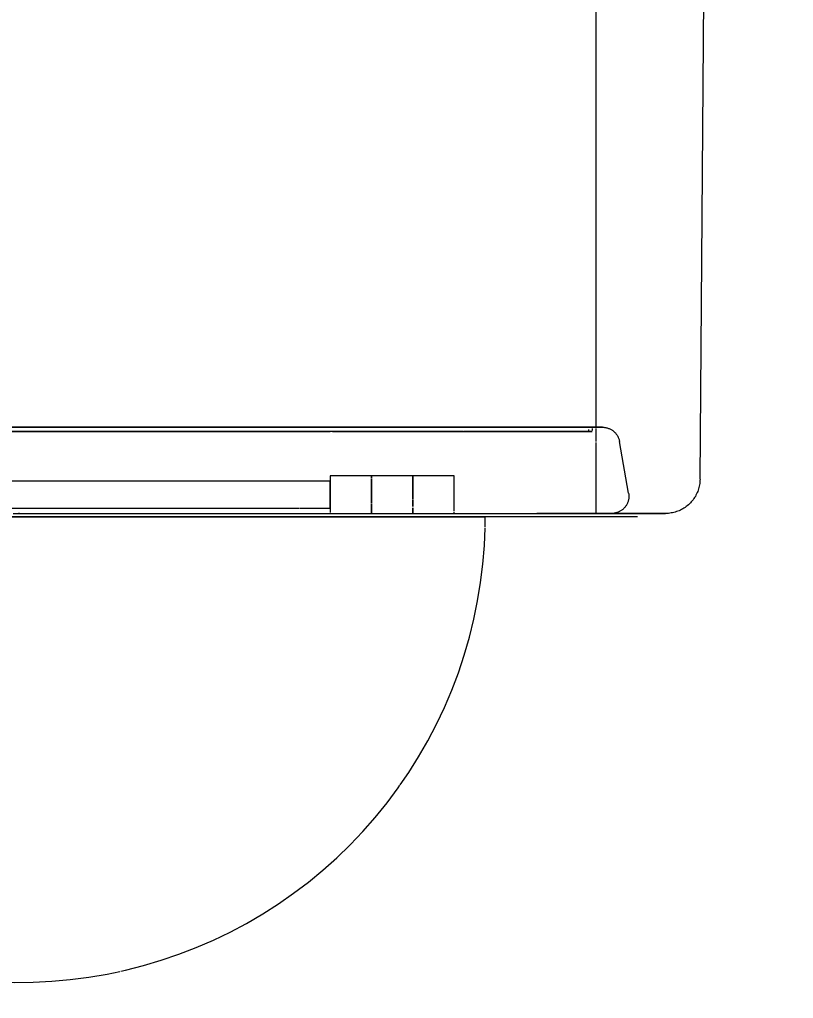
# Model space of a CAD drawing. Header units: metres. Extents: x 15 to 69.3, y -12.4 to 16.4.
# Drawn here: x 27.9725 to 28.1968, y 0.2653 to 0.5492 of the extents above; entities that cross this region are included whole.
import ezdxf

# ---------------------------------------------------------------- set-up
doc = ezdxf.new("R2010")
doc.units = ezdxf.units.M
for name, color, linetype, lineweight in [('A-ANNO-DIMS', 7, 'Continuous', 5), ('A-ANNO-DIMS-25', 7, 'Continuous', 5), ('P-SANR-FIXT', 7, 'Continuous', 5)]:
    doc.layers.add(name, color=color, linetype=linetype, lineweight=lineweight)
doc.styles.add('Century Gothic_4', font='GOTHIC.TTF', dxfattribs={"height": 0.0375})
doc.dimstyles.new('Setores_1_5_1', dxfattribs={"dimscale": 0.3048, "dimtxt": 0.039156, "dimasz": 0.260417, "dimexe": 0.19685, "dimexo": 0.123031, "dimgap": 0.143537, "dimtad": 1, "dimrnd": 0.01, "dimzin": 0, "dimdsep": 46, "dimtxsty": 'Century Gothic_4', "dimblk1": 'OBLIQUE', "dimblk2": 'OBLIQUE', "dimsah": 1, "dimcen": 0.09, "dimazin": 0, "dimtfac": 1, "dimtdec": 4, "dimtix": 1, "dimtmove": 0, "dimatfit": 3, "dimfxl": 1, "dimtvp": 1, "dimtolj": 1, "dimtzin": 0, "dimarcsym": 2})

# ---------------------------------------------------------------- blocks, each defined once
blk = doc.blocks.new('UT_Bacia com caixa acoplada - UT_Bacia com caixa acoplada-3248018-AA')
at = {"layer": 'P-SANR-FIXT', "color": 253, "true_color": 0xa6a6a6}
for p, q in [((-12.51347, 0.431), (-12.51347, 0.731)), ((-12.77141, 0.431), (-12.58994, 0.431)), ((-12.58994, 0.42977), (-12.77141, 0.42977)), ((-12.61247, 0.431), (-12.77067, 0.431)), ((-12.77067, 0.42977), (-12.59067, 0.42977)), ((-12.59067, 0.431), (-12.61247, 0.431)), ((-12.59067, 0.431), (-12.55174, 0.431)), ((-12.55198, 0.42977), (-12.59067, 0.42977)), ((-12.53435, 0.431), (-12.58994, 0.431)), ((-12.58994, 0.42977), (-12.55198, 0.42977)), ((-12.55193, 0.42977), (-12.51574, 0.42977)), ((-12.55174, 0.431), (-12.53434, 0.431)), ((-12.51463, 0.42977), (-12.55174, 0.42977)), ((-12.51572, 0.431), (-12.53427, 0.431)), ((-12.53425, 0.431), (-12.53241, 0.431)), ((-12.53241, 0.431), (-12.51463, 0.431)), ((-12.51463, 0.431), (-12.51572, 0.431)), ((-12.51572, 0.43038), (-12.51572, 0.42977)), ((-12.51572, 0.42977), (-12.51463, 0.42977)), ((-12.51463, 0.43064), (-12.51463, 0.43002)), ((-12.50971, 0.43061), (-12.50953, 0.43052)), ((-12.50836, 0.42976), (-12.50822, 0.42962)), ((-12.59067, 0.41535), (-12.77067, 0.41535)), ((-12.57867, 0.41688), (-12.59067, 0.41688)), ((-12.59067, 0.41688), (-12.59067, 0.41144)), ((-12.57867, 0.41615), (-12.57867, 0.41688)), ((-12.56667, 0.41688), (-12.57867, 0.41688)), ((-12.57867, 0.41688), (-12.57867, 0.41615)), ((-12.57867, 0.41144), (-12.57867, 0.41592)), ((-12.57867, 0.41592), (-12.57867, 0.41529)), ((-12.57867, 0.41529), (-12.57867, 0.41144)), ((-12.55467, 0.41688), (-12.56667, 0.41688)), ((-12.56667, 0.41688), (-12.56667, 0.41144)), ((-12.56667, 0.41669), (-12.56667, 0.41688)), ((-12.56667, 0.41144), (-12.56667, 0.41669)), ((-12.55467, 0.41149), (-12.55467, 0.41688)), ((-12.59067, 0.41142), (-12.59067, 0.40872)), ((-12.57867, 0.41003), (-12.57867, 0.41144)), ((-12.57867, 0.41144), (-12.57867, 0.40888)), ((-12.57867, 0.40888), (-12.57867, 0.41003)), ((-12.56667, 0.41144), (-12.56667, 0.41003)), ((-12.56667, 0.41002), (-12.56667, 0.41144)), ((-12.56667, 0.41002), (-12.56667, 0.41003)), ((-12.56667, 0.40984), (-12.56667, 0.408)), ((-12.56667, 0.408), (-12.56667, 0.40984)), ((-12.55467, 0.40872), (-12.55467, 0.41144)), ((-12.77067, 0.40753), (-12.59967, 0.40753)), ((-12.59952, 0.40753), (-12.59067, 0.40753)), ((-12.59067, 0.40871), (-12.59067, 0.40634)), ((-12.59067, 0.40619), (-12.59067, 0.406)), ((-12.59067, 0.406), (-12.57867, 0.406)), ((-12.57867, 0.40623), (-12.57867, 0.40872)), ((-12.57867, 0.40872), (-12.57867, 0.40623)), ((-12.57867, 0.406), (-12.57867, 0.40619)), ((-12.57867, 0.40619), (-12.57867, 0.406)), ((-12.57867, 0.406), (-12.56667, 0.406)), ((-12.56667, 0.40759), (-12.56667, 0.406)), ((-12.56667, 0.406), (-12.56667, 0.40759)), ((-12.56667, 0.406), (-12.55467, 0.406)), ((-12.55467, 0.40673), (-12.55467, 0.40872)), ((-12.55467, 0.406), (-12.55467, 0.40646)), ((-12.55461, 0.406), (-12.53209, 0.406)), ((-12.51108, 0.406), (-12.51146, 0.406)), ((-12.51073, 0.406), (-12.51108, 0.406)), ((-12.78069, 0.405), (-12.68067, 0.405)), ((-12.68067, 0.405), (-12.58066, 0.405)), ((-12.68067, 0.405), (-12.65728, 0.405)), ((-12.65723, 0.405), (-12.6345, 0.405)), ((-12.63428, 0.405), (-12.55393, 0.405)), ((-12.58066, 0.405), (-12.56547, 0.405)), ((-12.56547, 0.405), (-12.54566, 0.405)), ((-12.5538, 0.405), (-12.54566, 0.405)), ((-12.54569, 0.40208), (-12.54566, 0.40435)), ((-12.54566, 0.40439), (-12.54566, 0.405))]:
    blk.add_line(p, q, dxfattribs=at)
at = {"layer": 'P-SANR-FIXT'}
for p, q in [((-12.48339, 0.41592), (-12.48083, 0.731)), ((-12.50409, 0.41187), (-12.50674, 0.42687))]:
    blk.add_line(p, q, dxfattribs=at)
at = {"layer": 'P-SANR-FIXT', "color": 254, "true_color": 0xdfdfdf}
for p, q in [((-12.51347, 0.42978), (-12.51347, 0.43066)), ((-12.51347, 0.42687), (-12.51347, 0.42968)), ((-12.51295, 0.431), (-12.51269, 0.431)), ((-12.50953, 0.43052), (-12.50935, 0.43043)), ((-12.50852, 0.42989), (-12.50836, 0.42976)), ((-12.51347, 0.41002), (-12.51347, 0.4266)), ((-12.50716, 0.42818), (-12.50708, 0.428)), ((-12.59067, 0.41688), (-12.59067, 0.41536)), ((-12.59067, 0.4142), (-12.59067, 0.41522)), ((-12.55467, 0.41149), (-12.55467, 0.41688)), ((-12.59067, 0.41144), (-12.59067, 0.41416)), ((-12.59067, 0.41002), (-12.59067, 0.41142)), ((-12.59067, 0.40955), (-12.59067, 0.41001)), ((-12.59067, 0.40872), (-12.59067, 0.40948)), ((-12.55467, 0.41003), (-12.55467, 0.41144)), ((-12.55467, 0.40872), (-12.55467, 0.41002)), ((-12.51347, 0.40716), (-12.51347, 0.41001)), ((-12.4862, 0.40905), (-12.48648, 0.40877)), ((-12.68067, 0.406), (-12.63867, 0.406)), ((-12.68067, 0.406), (-12.63867, 0.406)), ((-12.63867, 0.406), (-12.59064, 0.406)), ((-12.63867, 0.406), (-12.59064, 0.406)), ((-12.59067, 0.40766), (-12.59067, 0.40868)), ((-12.59067, 0.40752), (-12.59067, 0.40634)), ((-12.59067, 0.40619), (-12.59067, 0.406)), ((-12.56667, 0.406), (-12.55467, 0.406)), ((-12.55467, 0.40673), (-12.55467, 0.40872)), ((-12.55467, 0.406), (-12.55467, 0.40646)), ((-12.55466, 0.406), (-12.51502, 0.406)), ((-12.55466, 0.406), (-12.51502, 0.406)), ((-12.51486, 0.406), (-12.51347, 0.406)), ((-12.51347, 0.40629), (-12.51347, 0.4071)), ((-12.51014, 0.406), (-12.51101, 0.406)), ((-12.50928, 0.406), (-12.51014, 0.406)), ((-12.50889, 0.406), (-12.50902, 0.406)), ((-12.5077, 0.40617), (-12.5079, 0.40613)), ((-12.5066, 0.40662), (-12.50677, 0.40653)), ((-12.50474, 0.40841), (-12.50485, 0.40824)), ((-12.49341, 0.406), (-12.49346, 0.406)), ((-12.49339, 0.406), (-12.49341, 0.406)), ((-12.49336, 0.406), (-12.49339, 0.406))]:
    blk.add_line(p, q, dxfattribs=at)
at = {"layer": 'P-SANR-FIXT', "color": 7, "true_color": 0xf3f3f3}
for p, q in [((-12.51324, 0.431), (-12.51295, 0.431)), ((-12.59067, 0.41522), (-12.59067, 0.41421)), ((-12.59067, 0.41483), (-12.59067, 0.41522)), ((-12.59067, 0.4142), (-12.59067, 0.41483)), ((-12.57867, 0.41669), (-12.57867, 0.41688)), ((-12.57867, 0.41688), (-12.57867, 0.41615)), ((-12.57867, 0.41615), (-12.57867, 0.41669)), ((-12.57867, 0.41416), (-12.57867, 0.41592)), ((-12.57867, 0.41592), (-12.57867, 0.41144)), ((-12.56667, 0.41688), (-12.56667, 0.41285)), ((-12.56667, 0.41529), (-12.56667, 0.41688)), ((-12.56667, 0.41285), (-12.56667, 0.41529)), ((-12.59067, 0.41416), (-12.59067, 0.41144)), ((-12.59067, 0.41144), (-12.59067, 0.41416)), ((-12.57867, 0.41144), (-12.57867, 0.41416)), ((-12.56667, 0.41285), (-12.56667, 0.41144)), ((-12.56667, 0.41144), (-12.56667, 0.41285)), ((-12.59067, 0.41142), (-12.59067, 0.41003)), ((-12.59067, 0.41043), (-12.59067, 0.41142)), ((-12.59067, 0.41002), (-12.59067, 0.41043)), ((-12.59067, 0.41002), (-12.59067, 0.40954)), ((-12.59067, 0.40955), (-12.59067, 0.41001)), ((-12.59067, 0.40872), (-12.59067, 0.40948)), ((-12.59067, 0.40947), (-12.59067, 0.40872)), ((-12.57867, 0.41003), (-12.57867, 0.41144)), ((-12.57867, 0.41144), (-12.57867, 0.41003)), ((-12.57867, 0.40888), (-12.57867, 0.41002)), ((-12.57867, 0.41002), (-12.57867, 0.40888)), ((-12.56667, 0.41144), (-12.56667, 0.41003)), ((-12.56667, 0.41003), (-12.56667, 0.41144)), ((-12.56667, 0.40984), (-12.56667, 0.408)), ((-12.56667, 0.408), (-12.56667, 0.40984)), ((-12.50425, 0.4095), (-12.50431, 0.40931)), ((-12.68067, 0.406), (-12.68094, 0.406)), ((-12.68067, 0.406), (-12.68094, 0.406)), ((-12.68067, 0.406), (-12.59067, 0.406)), ((-12.68067, 0.406), (-12.59067, 0.406)), ((-12.59067, 0.40805), (-12.59067, 0.40868)), ((-12.59067, 0.40867), (-12.59067, 0.40766)), ((-12.59067, 0.40766), (-12.59067, 0.40805)), ((-12.59064, 0.406), (-12.5669, 0.406)), ((-12.59064, 0.406), (-12.5669, 0.406)), ((-12.57867, 0.40759), (-12.57867, 0.40872)), ((-12.57867, 0.40872), (-12.57867, 0.40623)), ((-12.57867, 0.40673), (-12.57867, 0.40759)), ((-12.57867, 0.40623), (-12.57867, 0.40673)), ((-12.57867, 0.406), (-12.57867, 0.40619)), ((-12.57867, 0.40619), (-12.57867, 0.406)), ((-12.56667, 0.40759), (-12.56667, 0.40619)), ((-12.56667, 0.406), (-12.56667, 0.40759)), ((-12.56667, 0.40619), (-12.56667, 0.406)), ((-12.56661, 0.406), (-12.55466, 0.406)), ((-12.56661, 0.406), (-12.55466, 0.406)), ((-12.55467, 0.406), (-12.51567, 0.406)), ((-12.55467, 0.406), (-12.51567, 0.406)), ((-12.51567, 0.406), (-12.51496, 0.406)), ((-12.51404, 0.406), (-12.51484, 0.406)), ((-12.5148, 0.406), (-12.51411, 0.406)), ((-12.51405, 0.406), (-12.51359, 0.406))]:
    blk.add_line(p, q, dxfattribs=at)
at = {"layer": 'P-SANR-FIXT', "color": 7, "true_color": 0xfdfdfd}
for p, q in [((-12.59067, 0.41522), (-12.59067, 0.41535)), ((-12.59067, 0.41003), (-12.59067, 0.41002)), ((-12.59067, 0.40753), (-12.59067, 0.40766))]:
    blk.add_line(p, q, dxfattribs=at)
at = {"layer": 'P-SANR-FIXT', "color": 7, "true_color": 0xfafafa}
for p, q in [((-12.59067, 0.41522), (-12.59067, 0.41535)), ((-12.55467, 0.41002), (-12.55467, 0.41003)), ((-12.59067, 0.40753), (-12.59067, 0.40766)), ((-12.59067, 0.406), (-12.56696, 0.406)), ((-12.59067, 0.406), (-12.56696, 0.406)), ((-12.56667, 0.406), (-12.55467, 0.406)), ((-12.56667, 0.406), (-12.55467, 0.406)), ((-12.51567, 0.406), (-12.5151, 0.406)), ((-12.51486, 0.406), (-12.51457, 0.406)), ((-12.51454, 0.406), (-12.51486, 0.406)), ((-12.51451, 0.406), (-12.51411, 0.406)), ((-12.51411, 0.406), (-12.51451, 0.406)), ((-12.51375, 0.406), (-12.51408, 0.406)), ((-12.51407, 0.406), (-12.51347, 0.406))]:
    blk.add_line(p, q, dxfattribs=at)
at = {"layer": 'P-SANR-FIXT', "color": 7, "true_color": 0xfefefe}
for p, q in [((-12.57867, 0.41002), (-12.57867, 0.41003)), ((-12.57867, 0.41003), (-12.57867, 0.41002)), ((-12.56667, 0.41003), (-12.56667, 0.41002)), ((-12.56667, 0.41002), (-12.56667, 0.41003))]:
    blk.add_line(p, q, dxfattribs=at)
at = {"layer": 'P-SANR-FIXT', "flags": 128}
for points in [[(-12.51166, 0.431), (-12.5118, 0.431), (-12.5122, 0.431), (-12.51288, 0.431), (-12.51382, 0.431), (-12.51503, 0.431), (-12.5165, 0.431), (-12.51824, 0.431), (-12.52024, 0.431), (-12.52249, 0.431), (-12.525, 0.431), (-12.52776, 0.431), (-12.53076, 0.431), (-12.534, 0.431), (-12.53748, 0.431), (-12.54118, 0.431), (-12.54511, 0.431), (-12.54925, 0.431), (-12.55361, 0.431), (-12.55817, 0.431), (-12.56292, 0.431), (-12.56786, 0.431), (-12.57299, 0.431), (-12.57828, 0.431), (-12.58374, 0.431), (-12.58936, 0.431), (-12.59512, 0.431), (-12.60101, 0.431), (-12.60704, 0.431), (-12.61318, 0.431), (-12.61943, 0.431), (-12.62578, 0.431), (-12.63221, 0.431), (-12.63873, 0.431), (-12.64531, 0.431), (-12.65195, 0.431), (-12.65863, 0.431), (-12.66535, 0.431), (-12.67209, 0.431), (-12.67885, 0.431), (-12.68561, 0.431)], [(-12.51126, 0.43098), (-12.51106, 0.43096), (-12.51086, 0.43094), (-12.51067, 0.4309), (-12.51047, 0.43086), (-12.51028, 0.43081), (-12.51009, 0.43075), (-12.5099, 0.43068), (-12.50971, 0.43061)], [(-12.48339, 0.41592), (-12.4834, 0.41552), (-12.48343, 0.41512), (-12.48347, 0.41472), (-12.48353, 0.41433), (-12.4836, 0.41393), (-12.48369, 0.41354), (-12.4838, 0.41316), (-12.48392, 0.41278), (-12.48406, 0.4124), (-12.48421, 0.41203), (-12.48438, 0.41167), (-12.48456, 0.41131), (-12.48475, 0.41096), (-12.48496, 0.41062), (-12.48518, 0.41029), (-12.48542, 0.40996), (-12.48566, 0.40965), (-12.48592, 0.40935), (-12.4862, 0.40905)], [(-12.68253, 0.406), (-12.67566, 0.406), (-12.6688, 0.406), (-12.66197, 0.406), (-12.65516, 0.406), (-12.64839, 0.406), (-12.64167, 0.406), (-12.63502, 0.406), (-12.62844, 0.406), (-12.62194, 0.406), (-12.61554, 0.406), (-12.60924, 0.406), (-12.60305, 0.406), (-12.59699, 0.406), (-12.59107, 0.406), (-12.58528, 0.406), (-12.57965, 0.406), (-12.57418, 0.406), (-12.56888, 0.406), (-12.56376, 0.406), (-12.55883, 0.406), (-12.55409, 0.406), (-12.54956, 0.406), (-12.54523, 0.406), (-12.54112, 0.406), (-12.53724, 0.406), (-12.53358, 0.406), (-12.53016, 0.406), (-12.52698, 0.406), (-12.52405, 0.406), (-12.52136, 0.406), (-12.51893, 0.406), (-12.51676, 0.406), (-12.51486, 0.406), (-12.51321, 0.406), (-12.51184, 0.406), (-12.51073, 0.406), (-12.5099, 0.406), (-12.50934, 0.406), (-12.50906, 0.406), (-12.50902, 0.406)], [(-12.50902, 0.406), (-12.50823, 0.406), (-12.50739, 0.406), (-12.50657, 0.406), (-12.50577, 0.406), (-12.50498, 0.406), (-12.5042, 0.406), (-12.50345, 0.406), (-12.50271, 0.406), (-12.502, 0.406), (-12.50131, 0.406), (-12.50064, 0.406), (-12.49999, 0.406), (-12.49937, 0.406), (-12.49878, 0.406), (-12.49821, 0.406), (-12.49767, 0.406), (-12.49716, 0.406), (-12.49668, 0.406), (-12.49623, 0.406), (-12.49581, 0.406), (-12.49542, 0.406), (-12.49506, 0.406), (-12.49474, 0.406), (-12.49445, 0.406), (-12.4942, 0.406), (-12.49398, 0.406), (-12.49379, 0.406), (-12.49364, 0.406), (-12.49352, 0.406), (-12.49344, 0.406), (-12.4934, 0.406), (-12.49339, 0.406)], [(-12.48648, 0.40877), (-12.48677, 0.4085), (-12.48708, 0.40824), (-12.48739, 0.408), (-12.48772, 0.40776), (-12.48805, 0.40754), (-12.4884, 0.40734), (-12.48875, 0.40714), (-12.4891, 0.40696), (-12.48947, 0.4068), (-12.48984, 0.40665), (-12.49022, 0.40652), (-12.4906, 0.4064), (-12.49099, 0.40629), (-12.49138, 0.4062), (-12.49177, 0.40613), (-12.49216, 0.40608), (-12.49256, 0.40603), (-12.49296, 0.40601), (-12.49336, 0.406)], [(-12.50148, 0.405), (-12.50162, 0.405), (-12.50205, 0.405), (-12.50277, 0.405), (-12.50377, 0.405), (-12.50505, 0.405), (-12.50662, 0.405), (-12.50846, 0.405), (-12.51058, 0.405), (-12.51297, 0.405), (-12.51562, 0.405), (-12.51855, 0.405), (-12.52173, 0.405), (-12.52517, 0.405), (-12.52885, 0.405), (-12.53278, 0.405), (-12.53694, 0.405), (-12.54134, 0.405), (-12.54595, 0.405), (-12.55079, 0.405), (-12.55583, 0.405), (-12.56107, 0.405), (-12.5665, 0.405), (-12.57211, 0.405), (-12.5779, 0.405), (-12.58385, 0.405), (-12.58996, 0.405), (-12.59621, 0.405), (-12.6026, 0.405), (-12.60911, 0.405), (-12.61574, 0.405), (-12.62247, 0.405), (-12.6293, 0.405), (-12.6362, 0.405), (-12.64318, 0.405), (-12.65022, 0.405), (-12.6573, 0.405), (-12.66443, 0.405), (-12.67157, 0.405), (-12.67874, 0.405), (-12.68591, 0.405)]]:
    blk.add_lwpolyline(points, dxfattribs=at)
at = {"layer": 'P-SANR-FIXT', "color": 254, "true_color": 0xdfdfdf, "flags": 128}
for points in [[(-12.53067, 0.431), (-12.52991, 0.431), (-12.52915, 0.431), (-12.5284, 0.431), (-12.52764, 0.431), (-12.5269, 0.431)], [(-12.5269, 0.431), (-12.52615, 0.431), (-12.52542, 0.431), (-12.52469, 0.431)], [(-12.52453, 0.431), (-12.52398, 0.431), (-12.52327, 0.431), (-12.52258, 0.431), (-12.52189, 0.431), (-12.52123, 0.431), (-12.52057, 0.431), (-12.51994, 0.431), (-12.51932, 0.431), (-12.51872, 0.431), (-12.51814, 0.431), (-12.51758, 0.431)], [(-12.51742, 0.431), (-12.51703, 0.431), (-12.51652, 0.431), (-12.51602, 0.431), (-12.51555, 0.431), (-12.5151, 0.431), (-12.51467, 0.431)], [(-12.50781, 0.42919), (-12.50768, 0.42903), (-12.50756, 0.42887)], [(-12.59067, 0.406), (-12.57732, 0.406), (-12.56696, 0.406)], [(-12.51101, 0.406), (-12.51189, 0.406), (-12.51277, 0.406), (-12.51347, 0.406)], [(-12.50902, 0.406), (-12.50903, 0.406), (-12.50908, 0.406)]]:
    blk.add_lwpolyline(points, dxfattribs=at)
at = {"layer": 'P-SANR-FIXT', "color": 253, "true_color": 0xa6a6a6, "flags": 128}
for points in [[(-12.51463, 0.431), (-12.51428, 0.431), (-12.5139, 0.431), (-12.51356, 0.431), (-12.51324, 0.431)], [(-12.51269, 0.431), (-12.51246, 0.431), (-12.51226, 0.431), (-12.51208, 0.431), (-12.51194, 0.431), (-12.51182, 0.431), (-12.51174, 0.431), (-12.51169, 0.431), (-12.51166, 0.431), (-12.51166, 0.431)], [(-12.51166, 0.431), (-12.51146, 0.431), (-12.51126, 0.43098)], [(-12.50935, 0.43043), (-12.50918, 0.43034), (-12.509, 0.43024), (-12.50884, 0.43013), (-12.50867, 0.43001), (-12.50852, 0.42989)], [(-12.50822, 0.42962), (-12.50807, 0.42948), (-12.50794, 0.42934), (-12.50781, 0.42919)], [(-12.50756, 0.42887), (-12.50745, 0.4287), (-12.50735, 0.42853), (-12.50725, 0.42836), (-12.50716, 0.42818)], [(-12.50708, 0.428), (-12.507, 0.42781), (-12.50693, 0.42762), (-12.50687, 0.42743), (-12.50682, 0.42724), (-12.50677, 0.42705), (-12.50674, 0.42687)], [(-12.50409, 0.41187), (-12.50406, 0.41167), (-12.50404, 0.41147), (-12.50402, 0.41127), (-12.50402, 0.41107), (-12.50402, 0.41087), (-12.50403, 0.41067), (-12.50404, 0.41047), (-12.50407, 0.41028), (-12.5041, 0.41008), (-12.50414, 0.40988), (-12.50419, 0.40969), (-12.50425, 0.4095)], [(-12.50431, 0.40931), (-12.50438, 0.40912), (-12.50446, 0.40894), (-12.50455, 0.40876), (-12.50464, 0.40858), (-12.50474, 0.40841)], [(-12.68067, 0.406), (-12.66947, 0.406), (-12.64632, 0.406), (-12.62322, 0.406), (-12.6002, 0.406), (-12.59067, 0.406)], [(-12.53201, 0.406), (-12.50982, 0.406), (-12.50907, 0.406)], [(-12.52208, 0.406), (-12.52283, 0.406), (-12.52364, 0.406), (-12.52446, 0.406), (-12.5253, 0.406), (-12.52614, 0.406), (-12.52699, 0.406), (-12.52785, 0.406), (-12.52871, 0.406), (-12.52957, 0.406), (-12.53044, 0.406), (-12.53067, 0.406)], [(-12.51498, 0.406), (-12.51558, 0.406), (-12.51622, 0.406), (-12.51687, 0.406), (-12.51755, 0.406), (-12.51825, 0.406), (-12.51897, 0.406), (-12.51971, 0.406), (-12.52047, 0.406), (-12.52124, 0.406), (-12.52202, 0.406)], [(-12.51146, 0.406), (-12.51188, 0.406), (-12.51232, 0.406), (-12.5128, 0.406), (-12.5133, 0.406), (-12.51383, 0.406), (-12.51439, 0.406), (-12.51486, 0.406)], [(-12.50908, 0.406), (-12.50917, 0.406), (-12.50929, 0.406), (-12.50945, 0.406), (-12.50964, 0.406), (-12.50986, 0.406), (-12.51012, 0.406), (-12.5104, 0.406)], [(-12.50289, 0.406), (-12.50363, 0.406), (-12.50439, 0.406), (-12.50517, 0.406), (-12.50596, 0.406), (-12.50677, 0.406), (-12.5076, 0.406), (-12.50844, 0.406), (-12.50902, 0.406)], [(-12.5079, 0.40613), (-12.50809, 0.40609), (-12.50829, 0.40605), (-12.50849, 0.40603), (-12.50869, 0.40601), (-12.50889, 0.406)], [(-12.50732, 0.4063), (-12.50751, 0.40623), (-12.5077, 0.40617)], [(-12.50677, 0.40653), (-12.50695, 0.40645), (-12.50714, 0.40637), (-12.50732, 0.4063)], [(-12.50485, 0.40824), (-12.50496, 0.40807), (-12.50508, 0.40791), (-12.50521, 0.40776), (-12.50534, 0.40761), (-12.50548, 0.40746), (-12.50562, 0.40733), (-12.50577, 0.40719), (-12.50593, 0.40707), (-12.50609, 0.40695), (-12.50625, 0.40683), (-12.50642, 0.40673), (-12.5066, 0.40662)], [(-12.4978, 0.406), (-12.49835, 0.406), (-12.49892, 0.406), (-12.49952, 0.406), (-12.50015, 0.406), (-12.5008, 0.406), (-12.50147, 0.406), (-12.50217, 0.406), (-12.50276, 0.406)], [(-12.49346, 0.406), (-12.49355, 0.406), (-12.49367, 0.406), (-12.49383, 0.406), (-12.49403, 0.406), (-12.49426, 0.406), (-12.49452, 0.406), (-12.49482, 0.406), (-12.49515, 0.406), (-12.49551, 0.406), (-12.49591, 0.406), (-12.49633, 0.406), (-12.49679, 0.406), (-12.49728, 0.406), (-12.49773, 0.406)], [(-12.55175, 0.36489), (-12.55025, 0.37008), (-12.54896, 0.37533), (-12.54788, 0.38062), (-12.54701, 0.38595), (-12.54635, 0.39131), (-12.54591, 0.39669), (-12.5457, 0.40182)], [(-12.56498, 0.3354), (-12.56229, 0.34008), (-12.55979, 0.34487), (-12.55748, 0.34975), (-12.55537, 0.35472), (-12.55346, 0.35977), (-12.55175, 0.36489)], [(-12.57031, 0.32726), (-12.56786, 0.33083), (-12.56498, 0.3354)], [(-12.60564, 0.29275), (-12.60122, 0.29584), (-12.59691, 0.2991), (-12.59275, 0.30254), (-12.58872, 0.30614), (-12.58484, 0.30989), (-12.58111, 0.3138), (-12.57755, 0.31786), (-12.57414, 0.32205), (-12.57091, 0.32638), (-12.57038, 0.32716)], [(-12.65136, 0.27323), (-12.65, 0.27351), (-12.64476, 0.27485), (-12.63959, 0.27639), (-12.63448, 0.27813), (-12.62944, 0.28008), (-12.62449, 0.28223), (-12.61962, 0.28458), (-12.61486, 0.28711), (-12.61019, 0.28984), (-12.60564, 0.29275)], [(-12.70892, 0.27297), (-12.70362, 0.27195), (-12.69828, 0.27114), (-12.69292, 0.27054), (-12.68753, 0.27016), (-12.68213, 0.26999), (-12.67673, 0.27004)], [(-12.67673, 0.27004), (-12.67134, 0.27031), (-12.66596, 0.27079), (-12.6606, 0.27148), (-12.65528, 0.27239), (-12.65162, 0.27317)]]:
    blk.add_lwpolyline(points, dxfattribs=at)
at = {"layer": 'P-SANR-FIXT', "color": 7, "true_color": 0xfafafa, "flags": 128}
blk.add_lwpolyline([(-12.51502, 0.406), (-12.51543, 0.406), (-12.51567, 0.406)], dxfattribs=at)
blk = doc.blocks.new('DIMBLOCK27-AA')
at = {"layer": 'A-ANNO-DIMS-25', "lineweight": 25}
for p, q in [((28.27531, 1.8), (28.23563, 1.83969)), ((28.27531, 1.8), (28.315, 1.76031)), ((28.27531, 0), (28.23563, 0.03969)), ((28.27531, 0), (28.315, -0.03969))]:
    blk.add_line(p, q, dxfattribs=at)
at = {"layer": 'A-ANNO-DIMS-25'}
for p, q in [((28.27531, 1.8), (27.30197, 1.8)), ((28.27531, 1.8), (28.27531, 0)), ((28.27531, 1.8), (28.33531, 1.8)), ((28.27531, 0), (28.21531, 0)), ((28.27531, 0), (28.29394, 0))]:
    blk.add_line(p, q, dxfattribs=at)
at = {"layer": 'A-ANNO-DIMS-25', "color": 0, "insert": (28.1835, 0.81734), "char_height": 0.0375, "width": 0.198392, "attachment_point": 1, "rotation": 90, "line_spacing_factor": 0.984502, "style": 'Century Gothic_4'}
blk.add_mtext('1,80 m', dxfattribs=at)
blk = doc.blocks.new('_Oblique')
at = {"color": 0, "linetype": 'ByBlock', "lineweight": -2}
blk.add_line((-0.5, -0.5), (0.5, 0.5), dxfattribs=at)

msp = doc.modelspace()

# ---------------------------------------------------------------- block references
at = {"layer": 'P-SANR-FIXT'}
msp.add_blockref('UT_Bacia com caixa acoplada - UT_Bacia com caixa acoplada-3248018-AA', (40.65314, 0), dxfattribs=at)

# ---------------------------------------------------------------- dimensions: what is measured, and where the dimension line sits
at = {"layer": 'A-ANNO-DIMS'}
dim = msp.add_linear_dim(base=(28.27531, 0), p1=(27.26447, 1.8), p2=(28.33144, 0), angle=90, dimstyle='Setores_1_5_1', override={"dimpost": '<>', "dimfxl": 2.092467}, dxfattribs=at)
dim.commit()
dim.dimension.update_dxf_attribs({"geometry": 'DIMBLOCK27-AA', "text_midpoint": (28.21187, 0.9)})

doc.saveas('drawing.dxf')
